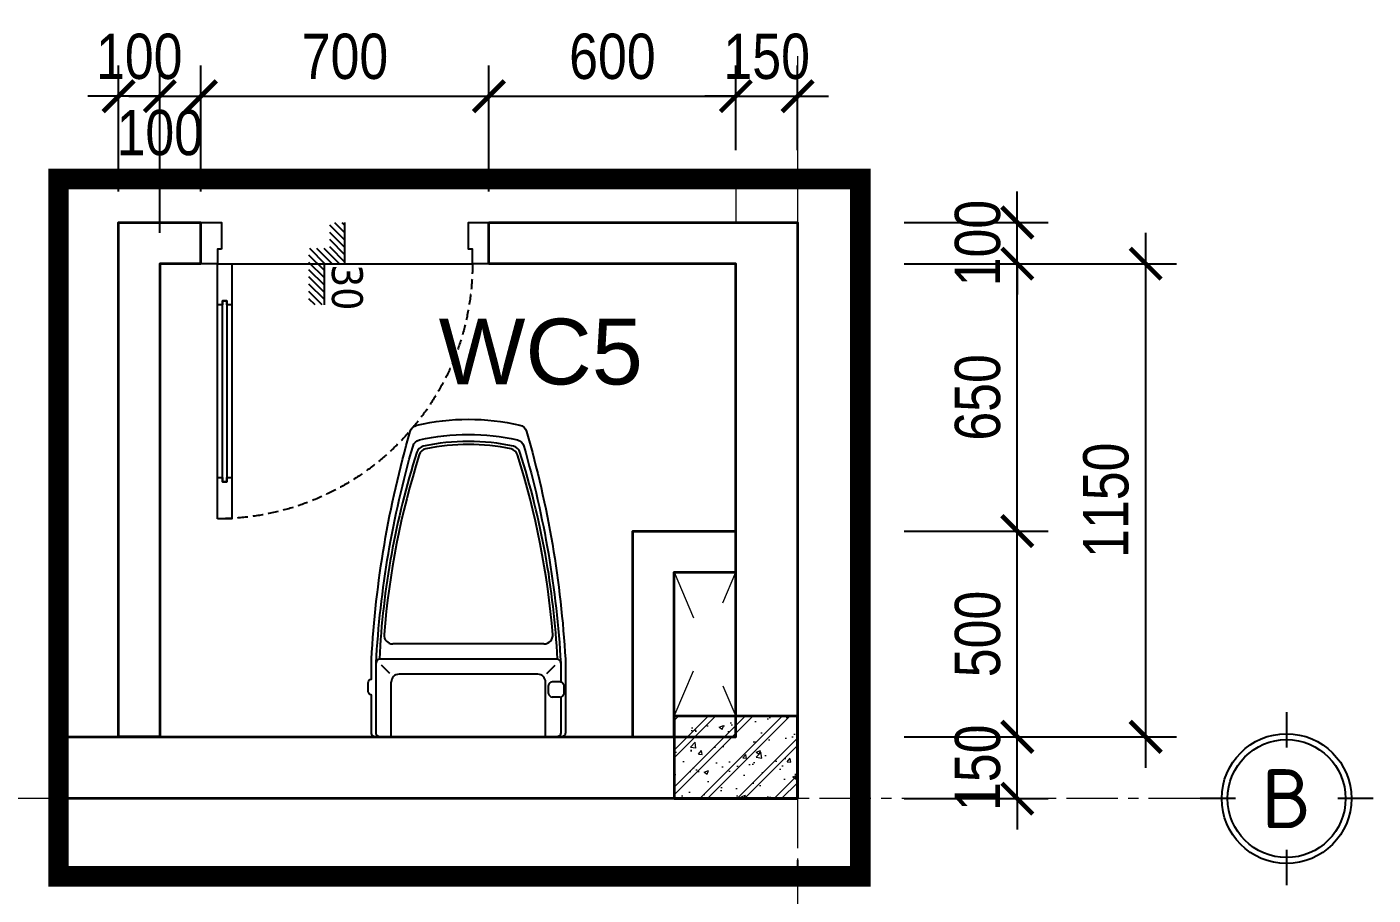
# Model space of a CAD drawing. Header units: inches. Extents: x 236662 to 497023, y -248575 to 81795.
# Drawn here: x 284254 to 287525, y -227153 to -225043 of the extents above; entities that cross this region are included whole.
import ezdxf
from ezdxf.enums import TextEntityAlignment as Align
from ezdxf.xclip import XClip

# ---------------------------------------------------------------- set-up
doc = ezdxf.new("R2010")
doc.units = ezdxf.units.IN
doc.header["$LTSCALE"] = 10
doc.header["$MEASUREMENT"] = 0
doc.set_wipeout_variables(frame=1)
for name, pattern in [('ACAD_ISO02W100', [15, 12, -3]), ('ACAD_ISO03W100', [30, 12, -18]), ('CENTER', [2, 1.25, -0.25, 0.25, -0.25]), ('DASHED2', [0.375, 0.25, -0.125]), ('HIDDEN', [0.375, 0.25, -0.125])]:
    doc.linetypes.add(name, pattern=pattern)
for name, color, linetype in [('01. HP_TEXT', 9, 'Continuous'), ('04. HP_CUA', 153, 'Continuous'), ('07. HP_KY HIEU', 43, 'Continuous'), ('07. HP_KY HIEU @ 1', 43, 'Continuous'), ('08. HP_DIM', 118, 'Continuous'), ('10. HP_VAT DUNG 1', 144, 'Continuous'), ('12. HP_NET KHUAT', 25, 'ACAD_ISO03W100'), ('TEXT', 2, 'Continuous')]:
    doc.layers.add(name, color=color, linetype=linetype)
for name, color, linetype, lineweight in [('02. HP_BE TONG', 1, 'Continuous', 35), ('03. HP_TUONG', 2, 'Continuous', 35), ('05. HP_TRUC', 251, 'CENTER', 5), ('06. HP_THAY 1', 134, 'Continuous', 15), ('06. HP_THAY 2', 147, 'Continuous', 13), ('09_HP_HATCH', 8, 'Continuous', 5), ('14. HP_OPENING', 250, 'ACAD_ISO03W100', 5), ('GHICHU', 7, 'Continuous', 9), ('N KHUAT', 8, 'Continuous', 5)]:
    doc.layers.add(name, color=color, linetype=linetype, lineweight=lineweight)
doc.styles.add('AVO', font='VAVOB.TTF')
doc.styles.add('BAOANNOTE', font='arial.ttf', dxfattribs={"width": 0.8})
doc.styles.add('ISOCP50', font='isocpeur.ttf')
doc.styles.get("Standard").update_dxf_attribs({"font": 'arial.ttf'})
doc.styles.add('Tahoma', font='tahoma.ttf')
doc.styles.add('TEXT (none)', font='arial.ttf')
doc.styles.add('text2', font='VHELVCN.TTF')
doc.dimstyles.new('AL-100', dxfattribs={"dimtxt": 220, "dimasz": 150, "dimexe": 150, "dimexo": 150, "dimgap": 80, "dimtad": 1, "dimdec": 0, "dimzin": 9, "dimtxsty": 'text2', "dimblk": 'ARCHTICK', "dimcen": 1, "dimdle": 150, "dimclrd": 256, "dimclre": 256, "dimclrt": 7, "dimadec": 0, "dimazin": 0, "dimtfac": 1, "dimtdec": 0, "dimtix": 1, "dimtmove": 2, "dimatfit": 3, "dimldrblk": 'ARCHTICK', "dimfxl": 1, "dimtolj": 1, "dimtzin": 0, "dimlwd": -1, "dimlwe": -1, "dimarcsym": 0})
doc.dimstyles.new('AL-100 (1-50)', dxfattribs={"dimscale": 0.5, "dimtxt": 220, "dimasz": 150, "dimexe": 150, "dimexo": 150, "dimgap": 80, "dimtad": 1, "dimdec": 0, "dimzin": 9, "dimtxsty": 'text2', "dimblk": 'ARCHTICK', "dimcen": 1, "dimdle": 150, "dimclrd": 256, "dimclre": 256, "dimclrt": 7, "dimadec": 0, "dimazin": 0, "dimtfac": 1, "dimtdec": 0, "dimtix": 1, "dimtmove": 2, "dimatfit": 3, "dimldrblk": 'ARCHTICK', "dimfxl": 1, "dimtolj": 1, "dimtzin": 0, "dimlwd": -1, "dimlwe": -1, "dimarcsym": 0})

# ---------------------------------------------------------------- blocks, each defined once
blk = doc.blocks.new('Level mark - Plan 2')
blk.add_lwpolyline([(12.525, 0.4), (12.525, 3.6), (4.642, 3.6), (4.642, 0.4)], close=True)
at = {"style": 'BAOANNOTE', "flags": 8}
blk.add_attdef('FL%%P0.000', text='', height=2, dxfattribs=at).set_placement((9, 2), align=Align.MIDDLE_CENTER)
blk = doc.blocks.new('_ArchTick')
at = {"color": 0, "linetype": 'ByBlock', "const_width": 0.15}
blk.add_lwpolyline([(-0.5, -0.5), (0.5, 0.5)], dxfattribs=at)
blk = doc.blocks.new('*D1331')
at = {"layer": '08. HP_DIM', "transparency": 16777216}
for p, q in [((-9550, -3750), (-9550, -4616)), ((-5450, -3750), (-5450, -4616)), ((-9700, -4466), (-5300, -4466))]:
    blk.add_line(p, q, dxfattribs=at)
at = {"layer": 'Defpoints', "color": 0, "transparency": 16777216}
for p in [(-9550, -3600), (-5450, -3600), (-5450, -4466)]:
    blk.add_point(p, dxfattribs=at)
at = {"layer": '08. HP_DIM', "transparency": 16777216, "xscale": 150, "yscale": 150, "zscale": 150, "rotation": 180}
blk.add_blockref('_ArchTick', (-9550, -4466), dxfattribs=at)
at = {"layer": '08. HP_DIM', "transparency": 16777216, "xscale": 150, "yscale": 150, "zscale": 150}
blk.add_blockref('_ArchTick', (-5450, -4466), dxfattribs=at)
at = {"layer": '08. HP_DIM', "color": 7, "transparency": 16777216, "insert": (-7500, -4273.6), "char_height": 220, "attachment_point": 5, "style": 'text2'}
blk.add_mtext('\\A1;4100', dxfattribs=at)
blk = doc.blocks.new('*D1332')
at = {"layer": '08. HP_DIM', "transparency": 16777216}
for p, q in [((-5450, -3750), (-5450, -4610.1)), ((0, -3750), (0, -4610.1)), ((-5600, -4460.1), (150, -4460.1))]:
    blk.add_line(p, q, dxfattribs=at)
at = {"layer": 'Defpoints', "color": 0, "transparency": 16777216}
for p in [(-5450, -3600), (0, -3600), (0, -4460.1)]:
    blk.add_point(p, dxfattribs=at)
at = {"layer": '08. HP_DIM', "transparency": 16777216, "xscale": 150, "yscale": 150, "zscale": 150, "rotation": 180}
blk.add_blockref('_ArchTick', (-5450, -4460.1), dxfattribs=at)
at = {"layer": '08. HP_DIM', "transparency": 16777216, "xscale": 150, "yscale": 150, "zscale": 150}
blk.add_blockref('_ArchTick', (0, -4460.1), dxfattribs=at)
at = {"layer": '08. HP_DIM', "color": 7, "transparency": 16777216, "insert": (-2725, -4267.7), "char_height": 220, "attachment_point": 5, "style": 'text2'}
blk.add_mtext('\\A1;5450', dxfattribs=at)
blk = doc.blocks.new('*D1333')
at = {"layer": '08. HP_DIM', "transparency": 16777216}
for p, q in [((-15000, -3750), (-15000, -5072.9)), ((0, -3750), (0, -5072.9)), ((-15150, -4922.9), (150, -4922.9))]:
    blk.add_line(p, q, dxfattribs=at)
at = {"layer": 'Defpoints', "color": 0, "transparency": 16777216}
for p in [(-15000, -3600), (0, -3600), (0, -4922.9)]:
    blk.add_point(p, dxfattribs=at)
at = {"layer": '08. HP_DIM', "transparency": 16777216, "xscale": 150, "yscale": 150, "zscale": 150, "rotation": 180}
blk.add_blockref('_ArchTick', (-15000, -4922.9), dxfattribs=at)
at = {"layer": '08. HP_DIM', "transparency": 16777216, "xscale": 150, "yscale": 150, "zscale": 150}
blk.add_blockref('_ArchTick', (0, -4922.9), dxfattribs=at)
at = {"layer": '08. HP_DIM', "color": 7, "transparency": 16777216, "insert": (-8000, -4730.6), "char_height": 220, "attachment_point": 5, "style": 'text2'}
blk.add_mtext('\\A1;15000', dxfattribs=at)
blk = doc.blocks.new('*D1334')
at = {"layer": '08. HP_DIM', "transparency": 16777216}
for p, q in [((-15000, -3750), (-15000, -4616)), ((-9550, -3750), (-9550, -4616)), ((-9400, -4466), (-15150, -4466))]:
    blk.add_line(p, q, dxfattribs=at)
at = {"layer": 'Defpoints', "color": 0, "transparency": 16777216}
for p in [(-15000, -3600), (-9550, -3600), (-15000, -4466)]:
    blk.add_point(p, dxfattribs=at)
at = {"layer": '08. HP_DIM', "transparency": 16777216, "xscale": 150, "yscale": 150, "zscale": 150, "rotation": 180}
blk.add_blockref('_ArchTick', (-15000, -4466), dxfattribs=at)
at = {"layer": '08. HP_DIM', "transparency": 16777216, "xscale": 150, "yscale": 150, "zscale": 150}
blk.add_blockref('_ArchTick', (-9550, -4466), dxfattribs=at)
at = {"layer": '08. HP_DIM', "color": 7, "transparency": 16777216, "insert": (-12275, -4273.6), "char_height": 220, "attachment_point": 5, "style": 'text2'}
blk.add_mtext('\\A1;5450', dxfattribs=at)
blk = doc.blocks.new('COT')
at = {"layer": '09_HP_HATCH'}
h = blk.add_hatch(dxfattribs=at)
h.set_pattern_fill('CHAU-01', color=256, scale=15, pattern_type=2)
h.set_pattern_definition([(50, (-55276.965, -37444.2), (107.58903, -9.41282), [11.25, -123.75]), (355, (-55276.97, -37444.2), (-20.8127, 112.82882), [9, -99]), (100.4514, (-55268, -37444.99), (86.7764, 103.41593), [9.56103, -105.17132]), (46.1842, (-55276.97, -37414.2), (160.08616, -24.82785), [16.875, -185.625]), (96.6356, (-55263.62, -37416.27), (140.1994, 146.11768), [14.34154, -157.75695]), (351.1842, (-55276.97, -37414.2), (140.1993, 146.1178), [13.5, -148.5]), (21, (-55261.965, -37421.7), (89.53606, -60.39283), [11.25, -123.75]), (326, (-55261.97, -37421.7), (36.4973, 108.7725), [9, -99]), (71.4514, (-55254.5, -37426.73), (126.0334, 48.37957), [9.56103, -105.17132]), (37.5, (-55276.965, -37444.2), (1.823978, 49.934078), [0, -97.8, 0, -100.5, 0, -99.375]), (7.5, (-55276.965, -37444.2), (39.46043, 59.161757), [0, -57.3, 0, -95.55, 0, -37.875]), (327.5, (-55310.415, -37444.2), (80.073365, -3.38323), [0, -37.5, 0, -117, 0, -155.25]), (317.5, (-55325.415, -37444.2), (87.477925, 15.01575), [0, -48.75, 0, -77.7, 0, -110.25]), (45, (-55276.965, -37444.2), (-45.07806, 45.07806), []), (45, (-55276.965, -37425.827), (-45.07806, 45.07806), [])])
h.paths.add_polyline_path([(0, -200), (300, -200), (300, 0), (0, 0)])
at = {"layer": '02. HP_BE TONG'}
blk.add_lwpolyline([(0, -200), (300, -200), (300, 0), (0, 0)], close=True, dxfattribs=at)
blk = doc.blocks.new('ádasdwdczxzc')
at = {"layer": '03. HP_TUONG'}
for p in [(-15000, 3600), (-9750, 3600), (-5550, 3600), (-300, 3600), (-15000, 200), (-9750, 200), (-5550, 200), (-300, 200)]:
    blk.add_blockref('COT', p, dxfattribs=at)
blk = doc.blocks.new('*D1335')
at = {"layer": '08. HP_DIM', "transparency": 16777216}
for p, q in [((1483.9, 150), (1483.9, -3750)), ((150, 0), (1633.9, 0)), ((150, -3600), (1633.9, -3600))]:
    blk.add_line(p, q, dxfattribs=at)
at = {"layer": 'Defpoints', "color": 0, "transparency": 16777216}
for p in [(0, 0), (0, -3600), (1483.9, -3600)]:
    blk.add_point(p, dxfattribs=at)
at = {"layer": '08. HP_DIM', "transparency": 16777216, "xscale": 150, "yscale": 150, "zscale": 150}
for p, rotation in [((1483.9, 0), 90), ((1483.9, -3600), 270)]:
    blk.add_blockref('_ArchTick', p, dxfattribs=dict(at, rotation=rotation))
at = {"layer": '08. HP_DIM', "color": 7, "transparency": 16777216, "insert": (1291.5, -1800), "char_height": 220, "attachment_point": 5, "rotation": 90, "style": 'text2'}
blk.add_mtext('\\A1;3600', dxfattribs=at)
blk = doc.blocks.new('Step Symbol - Metric')
h = blk.add_hatch()
h.set_pattern_fill('_USER', color=0, angle=45, style=0, pattern_type=0)
h.set_pattern_definition([(45, (0, 4), (-0.70711, 0.70711), [])])
h.paths.add_polyline_path([(8, 0), (8, -3), (-3, -3), (-3, 1), (-8, 1), (-8, 4), (0, 4), (0, 0)])
at = {"color": 0}
blk.add_lwpolyline([(8, 0), (0, 0), (0, 4), (-8, 4)], dxfattribs=at)
blk.add_attdef('Step', (2, 2), '', height=3, dxfattribs=at)
blk = doc.blocks.new('*U1315')
for p, q in [((105, 100), (592.5, 100)), ((732.5, 100), (1220, 100)), ((105, 65), (592.5, 65)), ((732.5, 65), (1220, 65)), ((50, 0), (1275, 0))]:
    blk.add_line(p, q)
for points in [[(50, 65), (50, 0), (0, 0), (0, 100), (35, 100), (35, 65)], [(95, 78.5), (105, 78.5), (105, 65), (35, 65), (35, 100), (105, 100), (105, 86.5), (95, 86.5)], [(662.5, 65), (592.5, 65), (592.5, 78.5), (602.5, 78.5), (602.5, 86.5), (592.5, 86.5), (592.5, 100), (662.5, 100)], [(722.5, 78.5), (732.5, 78.5), (732.5, 65), (662.5, 65), (662.5, 100), (732.5, 100), (732.5, 86.5), (722.5, 86.5)], [(1290, 65), (1220, 65), (1220, 78.5), (1230, 78.5), (1230, 86.5), (1220, 86.5), (1220, 100), (1290, 100)], [(1275, 65), (1275, 0), (1325, 0), (1325, 100), (1290, 100), (1290, 65)]]:
    blk.add_lwpolyline(points, close=True)
at = {"color": 8}
for points in [[(95, 86.5), (95, 78.5), (602.5, 78.5), (602.5, 86.5)], [(722.5, 86.5), (722.5, 78.5), (1230, 78.5), (1230, 86.5)]]:
    blk.add_lwpolyline(points, close=True, dxfattribs=at)
blk = doc.blocks.new('FDGGDFGDFGDFGFD')
at = {"color": 252}
for p, q in [((-180, 204.7), (-180, -204.7)), ((-146.7, 181.8), (-165.9, 201)), ((-127.4, 212.8), (-127.4, 193.9)), ((-92.3, 212.8), (-92.3, 193.9)), ((-215.1, 175), (-215.1, -175)), ((-144.9, 160.6), (-144.9, -160.6)), ((0, 178.6), (-126.9, 178.6)), ((-100.4, 185.8), (-119.3, 185.8)), ((-146.7, -181.8), (-165.9, -201)), ((0, -178.6), (-126.9, -178.6))]:
    blk.add_line(p, q, dxfattribs=at)
blk.add_lwpolyline([(-100.4, 220.9, -0.381966), (-92.3, 213.7), (-9, 213.7, -0.414214), (0, 204.7), (0, -204.7, -0.414214), (-9, -213.7), (-171, -213.7, -0.056436), (-673.2, -128.2, -0.271858), (-687.3, -113.3, -0.114547), (-687.2, 113.4, -0.271578), (-673, 128.2, -0.056423), (-171, 213.7), (-127.3, 213.7, -0.381966), (-119.3, 220.9)], format="xyb", close=True, dxfattribs=at)
blk.add_lwpolyline([(-237, 195.2), (-237, 195.2)], close=True, dxfattribs=at)
for centre, radius, start, end in [((-85, -1683.8), 1892.3, 92.8743, 107.6554), ((-85, -1683.8), 1885.1, 94.6245, 107.5277), ((-235.4, 175), 20.3, 0, 94.6246), ((-171, 204.7), 9, 90, 180), ((-119.3, 193.9), 8.1, 180, 270), ((-100.4, 193.9), 8.1, 270, 0), ((-126.9, 160.6), 18, 90, 180), ((-201.2, 0), 482.8, 167.5059, 192.4941), ((-195.6, -0.6), 481.2, 168.1005, 191.7373), ((-652.8, 100.1), 20.3, 107.6554, 167.5059), ((-646.6, 94.5), 20.3, 107.5277, 168.1005), ((-652.8, -100.1), 20.3, 192.4941, 252.3446), ((-646.9, -94.4), 20.3, 191.7373, 252.464), ((-85, 1683.8), 1892.3, 252.3446, 267.1257), ((-85, 1683.8), 1885.1, 252.464, 265.3754), ((-235.4, -175), 20.3, 265.3754, 0), ((-126.9, -160.6), 18, 180, 270), ((-171, -204.7), 9, 180, 270)]:
    blk.add_arc(centre, radius, start, end, dxfattribs=at)
blk = doc.blocks.new('xi bet')
blk.add_lwpolyline([(-4710337.2, 6048009.8), (-4710167.1, 6048009.8, 0.414214), (-4710157.7, 6048019.2), (-4710157.7, 6048449.2, 0.414214), (-4710167.1, 6048458.6), (-4710254.6, 6048458.6, 0.381966), (-4710263.1, 6048466.2), (-4710282.9, 6048466.2, 0.381966), (-4710291.4, 6048458.6), (-4710337.2, 6048458.6, 0.056423), (-4710864.4, 6048368.9, 0.271578), (-4710879.2, 6048353.2, 0.114547), (-4710879.3, 6048115.2, 0.271858), (-4710864.5, 6048099.6, 0.056436)], format="xyb", close=True)
at = {"linetype": 'Continuous', "xscale": -1, "rotation": 180}
blk.add_blockref('FDGGDFGDFGDFGFD', (-4710157.7, 6048234.2), dxfattribs=at)
blk = doc.blocks.new('20210513 PAMB--CLINH-QN$0$bh')
for p, q in [((608162.1, 1145012.2), (608162.1, 1145042.2)), ((608162.1, 1145042.2), (608465.1, 1145042.2)), ((608465.1, 1145042.2), (608465.1, 1145012.2)), ((608465.1, 1145012.2), (608162.1, 1145012.2)), ((608174.3, 1144723.4), (608121.6, 1144723.4)), ((608453, 1144723.4), (608505.6, 1144723.4)), ((608174.3, 1144680.7), (608121.6, 1144680.7)), ((608453, 1144680.7), (608505.6, 1144680.7))]:
    blk.add_line(p, q)
for centre, radius in [((607791.6, 1144765.1), 91), ((608313.6, 1144702.1), 141), ((608859.6, 1144765.1), 91), ((607791.6, 1144765.1), 20.6), ((607791.6, 1144765.1), 12.7), ((608313.6, 1144702.1), 91), ((608859.6, 1144765.1), 20.6), ((608859.6, 1144765.1), 12.7), ((608313.6, 1144702.1), 21.4)]:
    blk.add_circle(centre, radius)
for centre, start, end in [((608121.6, 1144702.1), 90, 270), ((608505.6, 1144702.1), 270, 90)]:
    blk.add_arc(centre, 21.4, start, end)
blk = doc.blocks.new('MB may giat')
at = {"linetype": 'ByBlock'}
blk.add_wipeout([(-700, 0), (-700, -700), (0, -700), (0, 0)], dxfattribs=at)
h = blk.add_hatch(dxfattribs=at)
h.set_pattern_fill('AR-RROOF', color=256, scale=3, angle=45, style=0)
h.set_pattern_definition([(45, (-17593.72, -20718.18), (64.65784, 172.42092), [1143, -152.4, 381, -76.2]), (45, (-17549, -20619.58), (-125.54398, 17.7809), [228.6, -25.146, 457.2, -57.15]), (45, (-17612.576, -20645.44), (244.08336, 316.28462), [609.6, -106.68, 304.8, -76.2])])
h.paths.add_polyline_path([(-200, -350, -1), (-500, -350, -1)])
for points in [[(-700, 0), (-700, -700), (0, -700), (0, 0)], [(-660, -40), (-660, -660), (-40, -660), (-40, -40)], [(-242.5, -700), (-242.5, -725.9), (-195, -725.9), (-195, -700)], [(-169.9, -700), (-169.9, -725.9), (-122.4, -725.9), (-122.4, -700)], [(-97.4, -700), (-97.4, -725.9), (-49.9, -725.9), (-49.9, -700)]]:
    blk.add_lwpolyline(points, close=True, dxfattribs=at)
for radius in [200, 150]:
    blk.add_circle((-350, -350), radius, dxfattribs=at)
blk = doc.blocks.new('ÁDASD')
for points in [[(0, 380, 0.414214), (-20, 400), (-475, 400, 0.414214), (-495, 380), (-495, -380, 0.414214), (-475, -400), (-20, -400, 0.414214), (0, -380)], [(-90, 375), (-450, 375, 0.414214), (-470, 355), (-470, -355, 0.414214), (-450, -375), (-90, -375, 0.414214), (-70, -355), (-70, 355, 0.414214)]]:
    blk.add_lwpolyline(points, format="xyb", close=True)
for points in [[(-160.1, -339.9), (-160.1, -217)], [(-221.5, -278.5), (-98.7, -278.5)]]:
    blk.add_lwpolyline(points, close=True)
blk.add_circle((-156.5, -278.5), 36.1)
blk = doc.blocks.new('NOITHAT TANG 4')
at = {"layer": '10. HP_VAT DUNG 1'}
for points in [[(-6500, 3100), (-6500, 3100), (-6500, 3400), (-5550, 3400), (-5550, 3100), (-6450, 3100)], [(-6500, 3100), (-6500, 3100), (-6500, 3400), (-5550, 3400), (-5550, 3100), (-6500, 3100)]]:
    blk.add_lwpolyline(points, dxfattribs=at)
at = {"layer": '10. HP_VAT DUNG 1', "linetype": 'DASHED2', "ltscale": 25}
for points in [[(-6450, 3350), (-5600, 3350), (-5600, 3150), (-6450, 3150)], [(-6450, 3350), (-5600, 3350), (-5600, 3150), (-6450, 3150)], [(-16000, 200), (-15400, 200), (-15400, 800), (-16000, 800)]]:
    blk.add_lwpolyline(points, close=True, dxfattribs=at)
at = {"layer": '10. HP_VAT DUNG 1'}
for points in [[(-11000, 445.2), (-11500, 445.2), (-11500, 2184.8), (-11000, 2184.8)], [(-11500, 1069.3), (-11972.3, 1069.3), (-11972.3, 1873.4), (-11500, 1873.4)], [(-16050, 150), (-15350, 150), (-15350, 850), (-16050, 850)]]:
    blk.add_lwpolyline(points, close=True, dxfattribs=at)
for name, p, rotation in [('ÁDASD', (-5397.5, 1740), 180), ('MB may giat', (-5450, 850), 90)]:
    blk.add_blockref(name, p, dxfattribs=dict(at, rotation=rotation))
at = {"layer": '10. HP_VAT DUNG 1', "xscale": -0.9599999999627465, "yscale": 0.9599999999627465, "zscale": 0.9599999999627465, "rotation": 269.9999853283709}
blk.add_blockref('20210513 PAMB--CLINH-QN$0$bh', (-1110240.7, -582665.8), dxfattribs=at)
at = {"layer": '10. HP_VAT DUNG 1', "extrusion": (0, 0, -1), "xscale": 1.049999999813735, "yscale": 1.049999999813735, "zscale": -1.049999999813735, "rotation": 270}
blk.add_blockref('xi bet', (-6349845.9, -4945515.6), dxfattribs=at)
at = {"layer": '06. HP_THAY 1'}
blk.add_lwpolyline([(-5450, 2240), (-4950, 2240, -0.414214), (-4850, 2140), (-4850, 850), (-5450, 850)], format="xyb", close=True, dxfattribs=at)
blk = doc.blocks.new('*U33')
at = {"ltscale": 100}
for p, q in [((40, 620), (40, 200)), ((75, 200), (75, 620))]:
    blk.add_line(p, q, dxfattribs=at)
at = {"color": 8, "ltscale": 100}
blk.add_line((40, 100), (660, 100), dxfattribs=at)
at = {"ltscale": 100}
for points in [[(40, 720), (40, 620), (52.5, 620), (52.5, 630), (62.5, 630), (62.5, 620), (75, 620), (75, 720)], [(62.5, 200), (62.5, 190), (52.5, 190), (52.5, 200), (40, 200), (40, 100), (75, 100), (75, 200)], [(50, 65), (40, 65), (40, 100), (0, 100), (0, 0), (50, 0)], [(700, 100), (660, 100), (660, 65), (650, 65), (650, 0), (700, 0)]]:
    blk.add_lwpolyline(points, close=True, dxfattribs=at)
at = {"color": 8, "ltscale": 100}
blk.add_lwpolyline([(62.5, 630), (52.5, 630), (52.5, 190), (62.5, 190)], close=True, dxfattribs=at)
at = {"color": 8, "linetype": 'HIDDEN', "ltscale": 10}
blk.add_arc((40, 100), 620, 360, 90, dxfattribs=at)
blk = doc.blocks.new('*U163')
at = {"ltscale": 100}
for p, q in [((40, 620), (40, 200)), ((75, 200), (75, 620))]:
    blk.add_line(p, q, dxfattribs=at)
at = {"color": 8, "ltscale": 100}
blk.add_line((40, 100), (660, 100), dxfattribs=at)
at = {"ltscale": 100}
for points in [[(40, 720), (40, 620), (52.5, 620), (52.5, 630), (62.5, 630), (62.5, 620), (75, 620), (75, 720)], [(62.5, 200), (62.5, 190), (52.5, 190), (52.5, 200), (40, 200), (40, 100), (75, 100), (75, 200)], [(50, 65), (40, 65), (40, 100), (0, 100), (0, 0), (50, 0)], [(700, 100), (660, 100), (660, 65), (650, 65), (650, 0), (700, 0)]]:
    blk.add_lwpolyline(points, close=True, dxfattribs=at)
at = {"color": 8, "ltscale": 100}
blk.add_lwpolyline([(62.5, 630), (52.5, 630), (52.5, 190), (62.5, 190)], close=True, dxfattribs=at)
at = {"color": 8, "linetype": 'HIDDEN', "ltscale": 10}
blk.add_arc((40, 100), 620, 360, 90, dxfattribs=at)
blk = doc.blocks.new('*U1324')
at = {"ltscale": 100}
for p, q in [((144.1, 627.8), (445, 454.1)), ((2125.9, 627.8), (1825, 454.1)), ((427.5, 423.8), (126.6, 597.5)), ((1842.5, 423.8), (2143.4, 597.5)), ((427.5, 323.7), (126.6, 150)), ((1842.5, 323.7), (2143.4, 150)), ((144.1, 119.7), (445, 293.4)), ((2125.9, 119.7), (1825, 293.4))]:
    blk.add_line(p, q, dxfattribs=at)
at = {"color": 8, "ltscale": 100}
blk.add_line((40, 100), (2230, 100), dxfattribs=at)
at = {"ltscale": 100}
for points in [[(137.9, 617), (129.2, 622), (124.2, 613.3), (132.9, 608.3), (126.6, 597.5), (40, 647.5), (57.5, 677.8), (144.1, 627.8)], [(2132.1, 617), (2140.8, 622), (2145.8, 613.3), (2137.1, 608.3), (2143.4, 597.5), (2230, 647.5), (2212.5, 677.8), (2125.9, 627.8)], [(514.1, 373.8), (427.5, 423.8), (433.8, 434.6), (442.5, 429.6), (447.5, 438.2), (438.8, 443.2), (445, 454.1), (531.6, 404.1)], [(1755.9, 373.8), (1842.5, 423.8), (1836.2, 434.6), (1827.5, 429.6), (1822.5, 438.2), (1831.2, 443.2), (1825, 454.1), (1738.4, 404.1)], [(514.1, 373.8), (427.5, 323.7), (433.8, 312.9), (442.5, 317.9), (447.5, 309.3), (438.8, 304.3), (445, 293.4), (531.6, 343.4)], [(1755.9, 373.8), (1842.5, 323.7), (1836.2, 312.9), (1827.5, 317.9), (1822.5, 309.3), (1831.2, 304.3), (1825, 293.4), (1738.4, 343.4)], [(137.9, 130.5), (129.2, 125.5), (124.2, 134.2), (132.9, 139.2), (126.6, 150), (40, 100), (57.5, 69.7), (144.1, 119.7)], [(2132.1, 130.5), (2140.8, 125.5), (2145.8, 134.2), (2137.1, 139.2), (2143.4, 150), (2230, 100), (2212.5, 69.7), (2125.9, 119.7)], [(50, 65), (40, 65), (40, 100), (0, 100), (0, 0), (50, 0)], [(2220, 65), (2230, 65), (2230, 100), (2270, 100), (2270, 0), (2220, 0)]]:
    blk.add_lwpolyline(points, close=True, dxfattribs=at)
at = {"color": 8, "ltscale": 100}
for points in [[(447.5, 438.2), (442.5, 429.6), (124.2, 613.3), (129.2, 622)], [(1822.5, 438.2), (1827.5, 429.6), (2145.8, 613.3), (2140.8, 622)], [(447.5, 309.3), (442.5, 317.9), (124.2, 134.2), (129.2, 125.5)], [(1822.5, 309.3), (1827.5, 317.9), (2145.8, 134.2), (2140.8, 125.5)]]:
    blk.add_lwpolyline(points, close=True, dxfattribs=at)
at = {"color": 8, "linetype": 'HIDDEN', "ltscale": 10}
for centre, start, end in [((40, 100), 0, 30), ((2230, 100), 150, 180)]:
    blk.add_arc(centre, 547.5, start, end, dxfattribs=at)
blk.add_arc((542.3, 390), 580, 210, 213.4596)
blk = doc.blocks.new('CUA TANG 4')
at = {"layer": '04. HP_CUA'}
for name, p, rotation in [('*U163', (9450, -450), 270), ('*U1324', (1700, -2935), 90)]:
    blk.add_blockref(name, p, dxfattribs=dict(at, rotation=rotation))
at = {"layer": '04. HP_CUA', "xscale": -1, "rotation": 180}
for p in [(4200, -1120), (13550, -2200)]:
    blk.add_blockref('*U33', p, dxfattribs=at)
blk = doc.blocks.new('grid test1')
at = {"ltscale": 20}
for p, q in [((0, 440), (0, 260)), ((-260, 0), (-440, 0)), ((440, 0), (260, 0)), ((0, -260), (0, -440))]:
    blk.add_line(p, q, dxfattribs=at)
at = {"color": 251, "ltscale": 20, "true_color": 0x636466}
for radius in [330, 300]:
    blk.add_circle((0, 0), radius, dxfattribs=at)
at = {"layer": '01. HP_TEXT', "color": 2, "ltscale": 20, "true_color": 0xf1eb1f, "style": 'ISOCP50'}
blk.add_attdef('GRID', text='', height=300, dxfattribs=at).set_placement((-36.9, 0.3), align=Align.MIDDLE_CENTER)
blk = doc.blocks.new('*D854')
at = {"layer": '08. HP_DIM', "transparency": 16777216}
for p, q in [((286660.6, -226768.6), (286660.6, -226693.6)), ((286385.6, -226768.6), (286735.6, -226768.6)), ((286660.6, -226918.6), (286660.6, -226768.6)), ((286385.6, -226918.6), (286735.6, -226918.6)), ((286660.6, -226918.6), (286660.6, -226993.6))]:
    blk.add_line(p, q, dxfattribs=at)
at = {"layer": 'Defpoints', "color": 0, "transparency": 16777216}
for p in [(286310.6, -226768.6), (286660.6, -226768.6), (286310.6, -226918.6)]:
    blk.add_point(p, dxfattribs=at)
at = {"layer": '08. HP_DIM', "transparency": 16777216, "xscale": 75, "yscale": 75, "zscale": 75}
for p, rotation in [((286660.6, -226768.6), 270), ((286660.6, -226918.6), 90)]:
    blk.add_blockref('_ArchTick', p, dxfattribs=dict(at, rotation=rotation))
at = {"layer": '08. HP_DIM', "color": 7, "transparency": 16777216, "insert": (286564.5, -226843.6), "char_height": 110, "attachment_point": 5, "rotation": 90, "style": 'text2'}
blk.add_mtext('\\A1;150', dxfattribs=at)
blk = doc.blocks.new('*D855')
at = {"layer": '08. HP_DIM', "transparency": 16777216}
for p, q in [((286660.6, -226843.6), (286660.6, -226193.6)), ((286385.6, -226268.6), (286735.6, -226268.6)), ((286385.6, -226768.6), (286735.6, -226768.6))]:
    blk.add_line(p, q, dxfattribs=at)
at = {"layer": 'Defpoints', "color": 0, "transparency": 16777216}
for p in [(286310.6, -226268.6), (286660.6, -226268.6), (286310.6, -226768.6)]:
    blk.add_point(p, dxfattribs=at)
at = {"layer": '08. HP_DIM', "transparency": 16777216, "xscale": 75, "yscale": 75, "zscale": 75}
for p, rotation in [((286660.6, -226268.6), 90), ((286660.6, -226768.6), 270)]:
    blk.add_blockref('_ArchTick', p, dxfattribs=dict(at, rotation=rotation))
at = {"layer": '08. HP_DIM', "color": 7, "transparency": 16777216, "insert": (286564.5, -226518.6), "char_height": 110, "attachment_point": 5, "rotation": 90, "style": 'text2'}
blk.add_mtext('\\A1;500', dxfattribs=at)
blk = doc.blocks.new('*D856')
at = {"layer": '08. HP_DIM', "transparency": 16777216}
for p, q in [((286660.6, -226343.6), (286660.6, -225543.6)), ((286385.6, -225618.6), (286735.6, -225618.6)), ((286385.6, -226268.6), (286735.6, -226268.6))]:
    blk.add_line(p, q, dxfattribs=at)
at = {"layer": 'Defpoints', "color": 0, "transparency": 16777216}
for p in [(286310.6, -225618.6), (286660.6, -225618.6), (286310.6, -226268.6)]:
    blk.add_point(p, dxfattribs=at)
at = {"layer": '08. HP_DIM', "transparency": 16777216, "xscale": 75, "yscale": 75, "zscale": 75}
for p, rotation in [((286660.6, -225618.6), 90), ((286660.6, -226268.6), 270)]:
    blk.add_blockref('_ArchTick', p, dxfattribs=dict(at, rotation=rotation))
at = {"layer": '08. HP_DIM', "color": 7, "transparency": 16777216, "insert": (286564.5, -225943.6), "char_height": 110, "attachment_point": 5, "rotation": 90, "style": 'text2'}
blk.add_mtext('\\A1;650', dxfattribs=at)
blk = doc.blocks.new('*D857')
at = {"layer": '08. HP_DIM', "transparency": 16777216}
for p, q in [((286660.6, -225518.6), (286660.6, -225443.6)), ((286385.6, -225518.6), (286735.6, -225518.6)), ((286660.6, -225618.6), (286660.6, -225518.6)), ((286385.6, -225618.6), (286735.6, -225618.6)), ((286660.6, -225618.6), (286660.6, -225693.6))]:
    blk.add_line(p, q, dxfattribs=at)
at = {"layer": 'Defpoints', "color": 0, "transparency": 16777216}
for p in [(286310.6, -225518.6), (286660.6, -225518.6), (286310.6, -225618.6)]:
    blk.add_point(p, dxfattribs=at)
at = {"layer": '08. HP_DIM', "transparency": 16777216, "xscale": 75, "yscale": 75, "zscale": 75}
for p, rotation in [((286660.6, -225518.6), 270), ((286660.6, -225618.6), 90)]:
    blk.add_blockref('_ArchTick', p, dxfattribs=dict(at, rotation=rotation))
at = {"layer": '08. HP_DIM', "color": 7, "transparency": 16777216, "insert": (286564.5, -225568.6), "char_height": 110, "attachment_point": 5, "rotation": 90, "style": 'text2'}
blk.add_mtext('\\A1;100', dxfattribs=at)
blk = doc.blocks.new('*D858')
at = {"layer": '08. HP_DIM', "transparency": 16777216}
for p, q in [((286972.5, -225543.6), (286972.5, -226843.6)), ((286385.6, -225618.6), (287047.5, -225618.6)), ((286385.6, -226768.6), (287047.5, -226768.6))]:
    blk.add_line(p, q, dxfattribs=at)
at = {"layer": 'Defpoints', "color": 0, "transparency": 16777216}
for p in [(286310.6, -225618.6), (286310.6, -226768.6), (286972.5, -226768.6)]:
    blk.add_point(p, dxfattribs=at)
at = {"layer": '08. HP_DIM', "transparency": 16777216, "xscale": 75, "yscale": 75, "zscale": 75}
for p, rotation in [((286972.5, -225618.6), 90), ((286972.5, -226768.6), 270)]:
    blk.add_blockref('_ArchTick', p, dxfattribs=dict(at, rotation=rotation))
at = {"layer": '08. HP_DIM', "color": 7, "transparency": 16777216, "insert": (286876.4, -226193.6), "char_height": 110, "attachment_point": 5, "rotation": 90, "style": 'text2'}
blk.add_mtext('\\A1;1150', dxfattribs=at)
blk = doc.blocks.new('*D859')
at = {"layer": '08. HP_DIM', "transparency": 16777216}
for p, q in [((284576.5, -225543.6), (284576.5, -225136.6)), ((284676.5, -225443.6), (284676.5, -225136.6)), ((284501.5, -225211.6), (284751.5, -225211.6))]:
    blk.add_line(p, q, dxfattribs=at)
at = {"layer": 'Defpoints', "color": 0, "transparency": 16777216}
for p in [(284676.5, -225211.6), (284676.5, -225518.6), (284576.5, -225618.6)]:
    blk.add_point(p, dxfattribs=at)
at = {"layer": '08. HP_DIM', "transparency": 16777216, "xscale": 75, "yscale": 75, "zscale": 75, "rotation": 180}
blk.add_blockref('_ArchTick', (284576.5, -225211.6), dxfattribs=at)
at = {"layer": '08. HP_DIM', "transparency": 16777216, "xscale": 75, "yscale": 75, "zscale": 75}
blk.add_blockref('_ArchTick', (284676.5, -225211.6), dxfattribs=at)
at = {"layer": '08. HP_DIM', "color": 7, "transparency": 16777216, "insert": (284576.5, -225300.7), "char_height": 110, "attachment_point": 5, "style": 'text2'}
blk.add_mtext('\\A1;100', dxfattribs=at)
blk = doc.blocks.new('*D860')
at = {"layer": '08. HP_DIM', "transparency": 16777216}
for p, q in [((284676.5, -225443.6), (284676.5, -225136.6)), ((285376.5, -225443.6), (285376.5, -225136.6)), ((284601.5, -225211.6), (285451.5, -225211.6))]:
    blk.add_line(p, q, dxfattribs=at)
at = {"layer": 'Defpoints', "color": 0, "transparency": 16777216}
for p in [(285376.5, -225211.6), (284676.5, -225518.6), (285376.5, -225518.6)]:
    blk.add_point(p, dxfattribs=at)
at = {"layer": '08. HP_DIM', "transparency": 16777216, "xscale": 75, "yscale": 75, "zscale": 75, "rotation": 180}
blk.add_blockref('_ArchTick', (284676.5, -225211.6), dxfattribs=at)
at = {"layer": '08. HP_DIM', "transparency": 16777216, "xscale": 75, "yscale": 75, "zscale": 75}
blk.add_blockref('_ArchTick', (285376.5, -225211.6), dxfattribs=at)
at = {"layer": '08. HP_DIM', "color": 7, "transparency": 16777216, "insert": (285026.5, -225115.4), "char_height": 110, "attachment_point": 5, "style": 'text2'}
blk.add_mtext('\\A1;700', dxfattribs=at)
blk = doc.blocks.new('*D861')
at = {"layer": '08. HP_DIM', "transparency": 16777216}
for p, q in [((285376.5, -225443.6), (285376.5, -225136.6)), ((285976.5, -225342.6), (285976.5, -225136.6)), ((285301.5, -225211.6), (286051.5, -225211.6))]:
    blk.add_line(p, q, dxfattribs=at)
at = {"layer": 'Defpoints', "color": 0, "transparency": 16777216}
for p in [(285976.5, -225211.6), (285976.5, -225417.6), (285376.5, -225518.6)]:
    blk.add_point(p, dxfattribs=at)
at = {"layer": '08. HP_DIM', "transparency": 16777216, "xscale": 75, "yscale": 75, "zscale": 75, "rotation": 180}
blk.add_blockref('_ArchTick', (285376.5, -225211.6), dxfattribs=at)
at = {"layer": '08. HP_DIM', "transparency": 16777216, "xscale": 75, "yscale": 75, "zscale": 75}
blk.add_blockref('_ArchTick', (285976.5, -225211.6), dxfattribs=at)
at = {"layer": '08. HP_DIM', "color": 7, "transparency": 16777216, "insert": (285676.5, -225115.4), "char_height": 110, "attachment_point": 5, "style": 'text2'}
blk.add_mtext('\\A1;600', dxfattribs=at)
blk = doc.blocks.new('*D862')
at = {"layer": '08. HP_DIM', "transparency": 16777216}
for p, q in [((285976.5, -225342.6), (285976.5, -225136.6)), ((286126.5, -225342.6), (286126.5, -225136.6)), ((285976.5, -225211.6), (285901.5, -225211.6)), ((285976.5, -225211.6), (286126.5, -225211.6)), ((286126.5, -225211.6), (286201.5, -225211.6))]:
    blk.add_line(p, q, dxfattribs=at)
at = {"layer": 'Defpoints', "color": 0, "transparency": 16777216}
for p in [(286126.5, -225211.6), (285976.5, -225417.6), (286126.5, -225417.6)]:
    blk.add_point(p, dxfattribs=at)
at = {"layer": '08. HP_DIM', "transparency": 16777216, "xscale": 75, "yscale": 75, "zscale": 75}
blk.add_blockref('_ArchTick', (285976.5, -225211.6), dxfattribs=at)
at = {"layer": '08. HP_DIM', "transparency": 16777216, "xscale": 75, "yscale": 75, "zscale": 75, "rotation": 180}
blk.add_blockref('_ArchTick', (286126.5, -225211.6), dxfattribs=at)
at = {"layer": '08. HP_DIM', "color": 7, "transparency": 16777216, "insert": (286051.5, -225115.4), "char_height": 110, "attachment_point": 5, "style": 'text2'}
blk.add_mtext('\\A1;150', dxfattribs=at)
blk = doc.blocks.new('*D863')
at = {"layer": '08. HP_DIM', "transparency": 16777216}
for p, q in [((284476.5, -225443.6), (284476.5, -225136.6)), ((284576.5, -225543.6), (284576.5, -225136.6)), ((284476.5, -225211.6), (284401.5, -225211.6)), ((284576.5, -225211.6), (284476.5, -225211.6)), ((284576.5, -225211.6), (284651.5, -225211.6))]:
    blk.add_line(p, q, dxfattribs=at)
at = {"layer": 'Defpoints', "color": 0, "transparency": 16777216}
for p in [(284476.5, -225211.6), (284476.5, -225518.6), (284576.5, -225618.6)]:
    blk.add_point(p, dxfattribs=at)
at = {"layer": '08. HP_DIM', "transparency": 16777216, "xscale": 75, "yscale": 75, "zscale": 75}
blk.add_blockref('_ArchTick', (284476.5, -225211.6), dxfattribs=at)
at = {"layer": '08. HP_DIM', "transparency": 16777216, "xscale": 75, "yscale": 75, "zscale": 75, "rotation": 180}
blk.add_blockref('_ArchTick', (284576.5, -225211.6), dxfattribs=at)
at = {"layer": '08. HP_DIM', "color": 7, "transparency": 16777216, "insert": (284526.5, -225115.4), "char_height": 110, "attachment_point": 5, "style": 'text2'}
blk.add_mtext('\\A1;100', dxfattribs=at)
blk = doc.blocks.new('mb tang 4')
at = {"layer": '07. HP_KY HIEU'}
h = blk.add_hatch(color=256, dxfattribs=at)
h.dxf.hatch_style = 1
edge = h.paths.add_edge_path()
edge.add_arc((-8950, -2500), 25, 0, 360)
at = {"layer": '09_HP_HATCH'}
h = blk.add_hatch(dxfattribs=at)
h.set_pattern_fill('AR-RROOF', color=256, scale=200, angle=45)
h.set_pattern_definition([(45, (-119701.9, -32749.67), (169.70563, 452.54834), [3000, -400, 1000, -200]), (45, (-119584.52, -32490.87), (-329.51176, 46.66905), [600, -66, 1200, -150]), (45, (-119751.4, -32558.75), (640.63874, 830.14336), [1600, -280, 800, -200])])
h.paths.add_polyline_path([(-150, -150), (-150, -1400), (-850, -1400), (-850, -150)])
at = {"layer": '03. HP_TUONG'}
for p, q in [((-10800, -1120), (-10800, -1220)), ((-5550, -1742.5), (-5450, -1742.5)), ((-1450, -2300), (-1450, -2200)), ((-750, -2300), (-750, -2200))]:
    blk.add_line(p, q, dxfattribs=at)
for points in [[(-4350, 0), (-15000, 0), (-15000, -1000), (-14900, -1000), (-14900, -150), (-4350, -150)], [(-13400, -665), (-13300, -665), (-13300, -150), (-13400, -150)], [(-5550, -150), (-5450, -150), (-5450, -450), (-5550, -450)], [(-14900, -1200), (-14800, -1200), (-14800, -1000), (-15000, -1000), (-15000, -1100)], [(-5550, -1150), (-5450, -1150), (-5450, -1742.5), (-5550, -1742.5)], [(-13400, -2935), (-13300, -2935), (-13300, -3450), (-13400, -3450)], [(-14900, -3250), (-14800, -3250), (-14800, -3450), (-15000, -3450), (-15000, -3350)]]:
    blk.add_lwpolyline(points, close=True, dxfattribs=at)
for points in [[(-11000, -3450), (-11000, -1120), (-10800, -1120)], [(-9550, -1220), (-10100, -1220), (-10100, -1120), (-9450, -1120), (-9450, -3450), (-9550, -3450), (-9550, -1220)], [(-10900, -3450), (-10900, -1220), (-10800, -1220)], [(-750, -2200), (0, -2200), (0, -3600), (-15000, -3600), (-15000, -3450), (-14850, -3450), (-14850, -3450), (-150, -3450), (-150, -2300), (-750, -2300)], [(-1550, -2300), (-1550, -2300), (-1550, -2300), (-1550, -3450), (-1650, -3450), (-1650, -2200), (-1450, -2200)], [(-1450, -2300), (-1550, -2300)], [(-9850, -3450), (-9850, -2950), (-9550, -2950)], [(-400, -3450), (-400, -2950), (-150, -2950)], [(-9750, -3450), (-9750, -3050), (-9550, -3050)], [(-5550, -3067.5), (-5550, -3450), (-5450, -3450), (-5450, -3067.5), (-5550, -3067.5)], [(-300, -3450), (-300, -3050), (-150, -3050)]]:
    blk.add_lwpolyline(points, dxfattribs=at)
at = {"layer": '06. HP_THAY 1'}
for p, q in [((-8500, -200), (-8500, -1250)), ((-6500, -1250), (-6500, -200)), ((-8500, -1250), (-6500, -1250))]:
    blk.add_line(p, q, dxfattribs=at)
for points in [[(-15900, 30), (-16280, 30), (-16280, -2780), (-15900, -2780)], [(-15900, 0), (-15000, 0), (-15000, -100), (-15900, -100)], [(-9450, -200), (-5550, -200), (-5550, -150), (-9450, -150)], [(-5550, -1742.5), (-5450, -1742.5), (-5450, -3067.5), (-5550, -3067.5)], [(-6450, -2200), (-6450, -2550), (-8550, -2550), (-8550, -2200)], [(-8500, -2250), (-6500, -2250), (-6500, -2500), (-8500, -2500)], [(-16150, -2750), (-16050, -2750), (-16050, -3450), (-16150, -3450)], [(-16230, -3420), (-15000, -3420), (-15000, -3630), (-16230, -3630)]]:
    blk.add_lwpolyline(points, close=True, dxfattribs=at)
for points in [[(-4350, 0), (0, 0), (0, -2200)], [(-4350, -150), (-150, -150), (-150, -2200)], [(-8550, -200), (-8550, -1300), (-6450, -1300), (-6450, -200)]]:
    blk.add_lwpolyline(points, dxfattribs=at)
at = {"layer": '06. HP_THAY 2'}
for p, q in [((-9450, -1120), (-9450, -150)), ((-8500, -1300), (-8500, -2200)), ((-750, -2300), (-1450, -2300))]:
    blk.add_line(p, q, dxfattribs=at)
for points in [[(-850, -150), (-150, -150), (-150, -1400), (-850, -1400)], [(-5550, -450), (-5450, -450), (-5450, -1150), (-5550, -1150)], [(-13300, -665), (-13400, -665), (-13400, -2935), (-13300, -2935)], [(-8250, -2200), (-8250, -1300), (-8000, -1300), (-8000, -2200)], [(-8000, -2200), (-8000, -1300), (-7750, -1300), (-7750, -2200)], [(-7750, -2200), (-7750, -1300), (-7500, -1300), (-7500, -2200)], [(-7500, -2200), (-7500, -1300), (-7250, -1300), (-7250, -2200)], [(-7250, -2200), (-7250, -1300), (-7000, -1300), (-7000, -2200)], [(-7000, -2200), (-7000, -1300), (-6750, -1300), (-6750, -2200)], [(-6750, -2200), (-6750, -1300), (-6500, -1300), (-6500, -2200)], [(-6450, -2250), (-5550, -2250), (-5550, -2500), (-6450, -2500)], [(-8500, -3450), (-8500, -2550), (-8250, -2550), (-8250, -3450)], [(-8250, -3450), (-8250, -2550), (-8000, -2550), (-8000, -3450)], [(-8000, -3450), (-8000, -2550), (-7750, -2550), (-7750, -3450)], [(-7750, -3450), (-7750, -2550), (-7500, -2550), (-7500, -3450)], [(-7500, -3450), (-7500, -2550), (-7250, -2550), (-7250, -3450)], [(-7250, -3450), (-7250, -2550), (-7000, -2550), (-7000, -3450)], [(-7000, -3450), (-7000, -2550), (-6750, -2550), (-6750, -3450)], [(-6750, -3450), (-6750, -2550), (-6500, -2550), (-6500, -3450)]]:
    blk.add_lwpolyline(points, close=True, dxfattribs=at)
for points in [[(-6450, -2200), (-6450, -2250), (-5550, -2250), (-5550, -1150)], [(-6500, -1300), (-6500, -2200)], [(-8550, -2500), (-9450, -2500), (-9450, -3450), (-8500, -3450), (-8500, -2550)], [(-6450, -2500), (-5550, -2500), (-5550, -3450), (-6500, -3450), (-6500, -2550)], [(-6450, -2500), (-6450, -2550), (-6500, -2550)]]:
    blk.add_lwpolyline(points, dxfattribs=at)
at = {"layer": '07. HP_KY HIEU', "linetype": 'DASHED2'}
blk.add_lwpolyline([(-8950, -1750), (-8950, -3000), (-6050, -3000), (-6050, -1750)], close=True, dxfattribs=at)
at = {"layer": '07. HP_KY HIEU'}
for points in [[(-6951.7, -2187.3), (-7328.1, -2939.1), (-7483.3, -2849.5), (-7234.9, -3136.1), (-7390.1, -3046.5), (-7859.8, -3860.1)], [(-6935, -2196.9), (-7321, -2965.5), (-7393.4, -2923.7), (-7145, -3210.3), (-7383, -3072.9), (-7843.1, -3869.7)]]:
    blk.add_lwpolyline(points, dxfattribs=at)
blk.add_circle((-8950, -2500), 25, dxfattribs=at)
at = {"layer": '12. HP_NET KHUAT'}
blk.add_line((-4350, -150), (-4350, -3450), dxfattribs=at)
for points in [[(-16250, 0), (-15930, 0), (-15930, -2750), (-16250, -2750)], [(-16200, -3450), (-15000, -3450), (-15000, -3600), (-16200, -3600)]]:
    blk.add_lwpolyline(points, close=True, dxfattribs=at)
blk.add_lwpolyline([(-150, -1200), (-650, -1200), (-650, -150), (-550, -150), (-550, -1100), (-150, -1100)], dxfattribs=at)
at = {"layer": '14. HP_OPENING'}
for p, q in [((-8500, -200), (-6500, -1250)), ((-8500, -1250), (-6500, -200)), ((-8500, -2250), (-6500, -2500)), ((-8500, -2500), (-6500, -2250)), ((-9750, -3050), (-9550, -3400)), ((-9750, -3400), (-9550, -3050)), ((-300, -3050), (-150, -3400)), ((-300, -3400), (-150, -3050))]:
    blk.add_line(p, q, dxfattribs=at)
at = {"layer": 'N KHUAT', "linetype": 'Continuous', "const_width": 20}
blk.add_lwpolyline([(-8446.4, -1865.5), (-8500, -1750), (-8439.4, -1646)], dxfattribs=at)
ref = blk.add_blockref('Level mark - Plan 2', (-3984, -1789.1), dxfattribs=dict(xscale=100, yscale=100, zscale=100))
ref.add_attrib('FL%%P0.000', 'FL:+9.761', dxfattribs={"height": 100, "style": 'BAOANNOTE'}).set_placement((-3084, -1589.1), align=Align.MIDDLE_CENTER)
ref = blk.add_blockref('Level mark - Plan 2', (-15669.3, -2244.6), dxfattribs=dict(xscale=100, yscale=100, zscale=100))
ref.add_attrib('FL%%P0.000', 'FL:+11.250', dxfattribs={"height": 100, "style": 'BAOANNOTE'}).set_placement((-14769.3, -2044.6), align=Align.MIDDLE_CENTER)
ref = blk.add_blockref('Level mark - Plan 2', (-13134.8, -2285.7), dxfattribs=dict(xscale=100, yscale=100, zscale=100))
ref.add_attrib('FL%%P0.000', 'FL:+11.300', dxfattribs={"height": 100, "style": 'BAOANNOTE'}).set_placement((-12234.8, -2085.7), align=Align.MIDDLE_CENTER)
at = {"layer": '04. HP_CUA', "rotation": 90}
blk.add_blockref('*U1315', (-5450, -3067.5), dxfattribs=at)
at = {"layer": '07. HP_KY HIEU @ 1'}
ref = blk.add_blockref('Step Symbol - Metric', (-5450, -869.1), dxfattribs=dict(at, xscale=12.5, yscale=12.5, zscale=12.5))
ref.add_attrib('Step', '50', (-5449, -850.7), dxfattribs={"layer": '0', "color": 7, "height": 75, "style": 'Tahoma'})
ref = blk.add_blockref('Step Symbol - Metric', (-13400, -1837.1), dxfattribs=dict(at, xscale=-12.5, yscale=12.5, zscale=12.5))
ref.add_attrib('Step', '50', (-13514.3, -1818.7), dxfattribs={"layer": '0', "color": 7, "height": 75, "style": 'Tahoma'})
ref = blk.add_blockref('Step Symbol - Metric', (-1150, -2300), dxfattribs=dict(at, xscale=12.5, yscale=12.5, zscale=12.5, rotation=270))
ref.add_attrib('Step', '30', (-1131.6, -2301), dxfattribs={"layer": '0', "color": 7, "height": 75, "rotation": 270, "style": 'Tahoma'})
at = {"layer": '08. HP_DIM'}
blk.add_blockref('ádasdwdczxzc', (0, -3600), dxfattribs=at)
at = {"layer": '01. HP_TEXT', "style": 'TEXT (none)'}
for s, p in [('GIẶT PHƠI ', (-3704.5, -1320.2)), ('SÂN THƯỢNG', (-15532.8, -1775.8)), ('P.THỜ', (-12607.4, -1816.9)), ('KHO', (-10609.6, -2491.5)), ('WC5', (-872.2, -2593.5))]:
    blk.add_text(s, height=159.88, dxfattribs=at).set_placement(p)
at = {"layer": 'GHICHU', "color": 0, "linetype": 'Continuous', "style": 'AVO'}
for s, p in [('21', (-8706.7, -1497.8)), ('19', (-8201.3, -1497.8)), ('17', (-7701.3, -1497.8)), ('15', (-7201.3, -1497.8)), ('13', (-6701.3, -1497.8)), ('11', (-5844.7, -2476.2)), ('7', (-7176.8, -3390.1)), ('9', (-6721.2, -3387.9)), ('1', (-9364.4, -3399.4)), ('3', (-8164.4, -3399.4)), ('5', (-7679.1, -3403.5))]:
    blk.add_text(s, height=121, dxfattribs=at).set_placement(p)
at = {"layer": '08. HP_DIM'}
dim = blk.add_linear_dim(base=(1483.9, -3600), p1=(0, 0), p2=(0, -3600), angle=90, dimstyle='AL-100', dxfattribs=at)
dim.commit()
dim.dimension.update_dxf_attribs({"geometry": '*D1335', "text_midpoint": (1291.5, -1800)})
dim = blk.add_linear_dim(base=(0, -4922.9), p1=(-15000, -3600), p2=(0, -3600), dimstyle='AL-100', dxfattribs=at)
dim.commit()
dim.dimension.update_dxf_attribs({"geometry": '*D1333', "text_midpoint": (-8000, -4730.6), "dimtype": 128})
for base, p1, p2, picture, middle in [((-15000, -4466), (-9550, -3600), (-15000, -3600), '*D1334', (-12275, -4273.6)), ((-5450, -4466), (-9550, -3600), (-5450, -3600), '*D1331', (-7500, -4273.6)), ((0, -4460.1), (-5450, -3600), (0, -3600), '*D1332', (-2725, -4267.7))]:
    dim = blk.add_linear_dim(base=base, p1=p1, p2=p2, dimstyle='AL-100', dxfattribs=at)
    dim.commit()
    dim.dimension.update_dxf_attribs({"geometry": picture, "text_midpoint": middle})

msp = doc.modelspace()

# ---------------------------------------------------------------- block references
ref = msp.add_blockref('mb tang 4', (286126.5, -223318.6))
XClip(ref).set_block_clipping_path([(-1796.1879987293, -3788.9180334962), (152.4078015866, -2093.9278662045)])
at = {"layer": '07. HP_KY HIEU @ 1', "ltscale": 20}
ref = msp.add_blockref('grid test1', (287315, -226918.6), dxfattribs=dict(at, xscale=0.477750000078231, yscale=0.477750000078231, zscale=0.477750000078231))
ref.add_attrib('GRID', 'B', dxfattribs={"layer": 'TEXT', "ltscale": 20, "height": 143.3, "style": 'ISOCP50'}).set_placement((287315, -226918.6), align=Align.MIDDLE_CENTER)

# ---------------------------------------------------------------- dimensions: what is measured, and where the dimension line sits
at = {"layer": '08. HP_DIM'}
for base, p1, p2, picture, middle in [((286660.6, -225518.6), (286310.6, -225618.6), (286310.6, -225518.6), '*D857', (286564.5, -225568.6)), ((286660.6, -225618.6), (286310.6, -226268.6), (286310.6, -225618.6), '*D856', (286564.5, -225943.6)), ((286972.5, -226768.6), (286310.6, -225618.6), (286310.6, -226768.6), '*D858', (286876.4, -226193.6)), ((286660.6, -226268.6), (286310.6, -226768.6), (286310.6, -226268.6), '*D855', (286564.5, -226518.6)), ((286660.6, -226768.6), (286310.6, -226918.6), (286310.6, -226768.6), '*D854', (286564.5, -226843.6))]:
    dim = msp.add_linear_dim(base=base, p1=p1, p2=p2, angle=90, dimstyle='AL-100 (1-50)', dxfattribs=at)
    dim.commit()
    dim.dimension.update_dxf_attribs({"geometry": picture, "text_midpoint": middle})

# ---------------------------------------------------------------- next in the draw order: block references
ref = msp.add_blockref('NOITHAT TANG 4', (286126.5, -226918.6), dxfattribs=at)
XClip(ref).set_block_clipping_path([(-1796.1879987293, -188.9180334961), (152.4078015866, 1506.0721337956)])

# ---------------------------------------------------------------- next in the draw order: linework, layer by layer
at = {"layer": '05. HP_TRUC', "ltscale": 10}
for p, q in [((286126.5, -225114.1), (286126.5, -227995.8)), ((287104.8, -226918.6), (284044.6, -226918.6))]:
    msp.add_line(p, q, dxfattribs=at)
at = {"layer": '07. HP_KY HIEU', "linetype": 'ACAD_ISO02W100', "ltscale": 5, "const_width": 50, "elevation": -6.3}
msp.add_lwpolyline([(284330.3, -225412.6), (286278.9, -225412.6), (286278.9, -227107.6), (284330.3, -227107.6)], close=True, dxfattribs=at)

# ---------------------------------------------------------------- next in the draw order: block references
at = {"layer": '08. HP_DIM'}
ref = msp.add_blockref('CUA TANG 4', (271126.5, -223318.6), dxfattribs=at)
XClip(ref).set_block_clipping_path([(13203.8120012707, -3788.9180334961), (15152.4078015866, -2093.9278662044)])

# ---------------------------------------------------------------- next in the draw order: dimensions: what is measured, and where the dimension line sits
for base, p1, p2, picture, middle in [((284476.5, -225211.6), (284576.5, -225618.6), (284476.5, -225518.6), '*D863', (284526.5, -225115.4)), ((285376.5, -225211.6), (284676.5, -225518.6), (285376.5, -225518.6), '*D860', (285026.5, -225115.4)), ((285976.5, -225211.6), (285376.5, -225518.6), (285976.5, -225417.6), '*D861', (285676.5, -225115.4)), ((286126.5, -225211.6), (285976.5, -225417.6), (286126.5, -225417.6), '*D862', (286051.5, -225115.4))]:
    dim = msp.add_linear_dim(base=base, p1=p1, p2=p2, dimstyle='AL-100 (1-50)', dxfattribs=at)
    dim.commit()
    dim.dimension.update_dxf_attribs({"geometry": picture, "text_midpoint": middle})
dim = msp.add_linear_dim(base=(284676.5, -225211.6), p1=(284576.5, -225618.6), p2=(284676.5, -225518.6), dimstyle='AL-100 (1-50)', dxfattribs=at)
dim.commit()
dim.dimension.update_dxf_attribs({"geometry": '*D859', "text_midpoint": (284576.5, -225300.7), "dimtype": 160})

doc.saveas('drawing.dxf')
